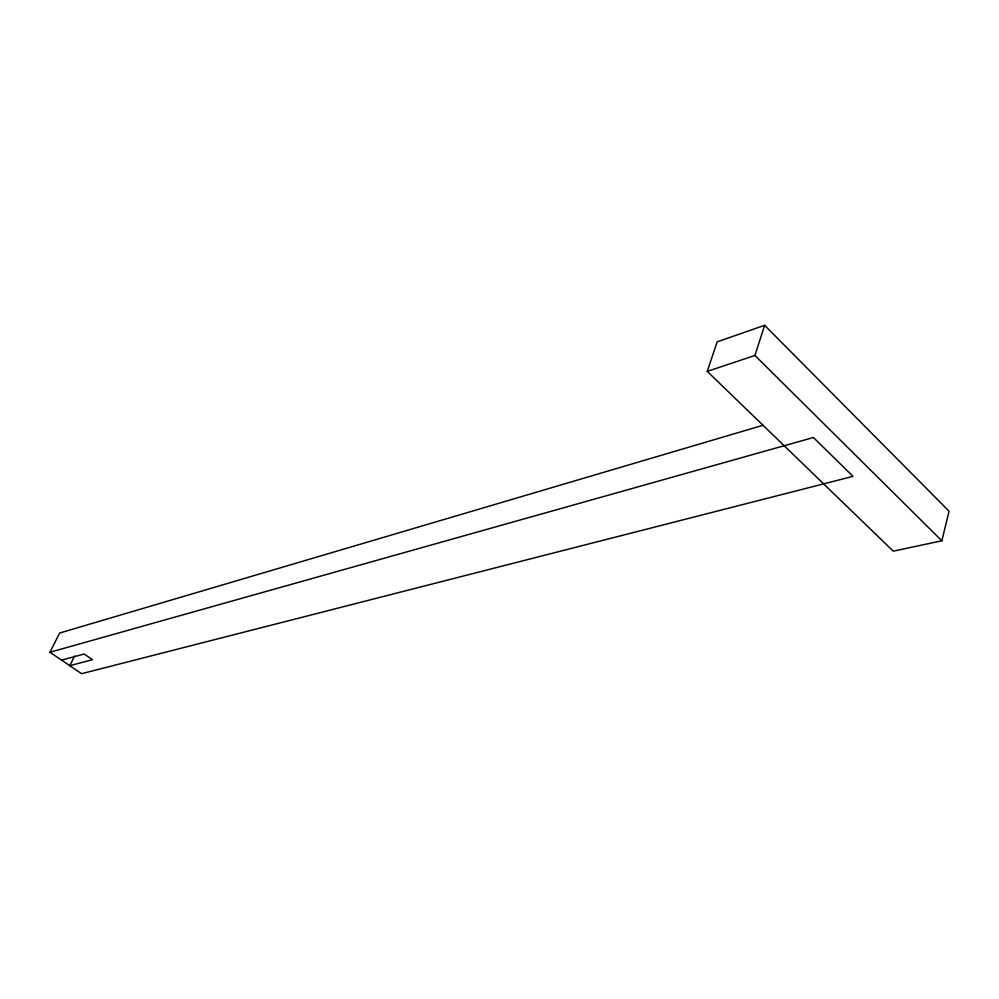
<?xml version="1.0" encoding="UTF-8"?>
<svg xmlns="http://www.w3.org/2000/svg" width="999" height="999" viewBox="0 0 999 999"><rect width="100%" height="100%" fill="white"/><g stroke="black" fill="none" stroke-linecap="round" stroke-linejoin="round"><path stroke-width="1.5" d="M941.845 540.796L949.05 511.201L764.622 325.312L717.145 341.858L707.255 371.391L893.256 551.161L941.845 540.796L754.944 355.457L764.622 325.312M74.575 656.106L69.805 665.696L92.47 659.69L84.141 653.995L61.576 660.127M49.95 652.26L813.423 437.512L853.009 476.361L81.593 673.688L49.95 652.26L59.678 633.029L763.111 425.237M707.255 371.391L754.944 355.457"/></g></svg>
